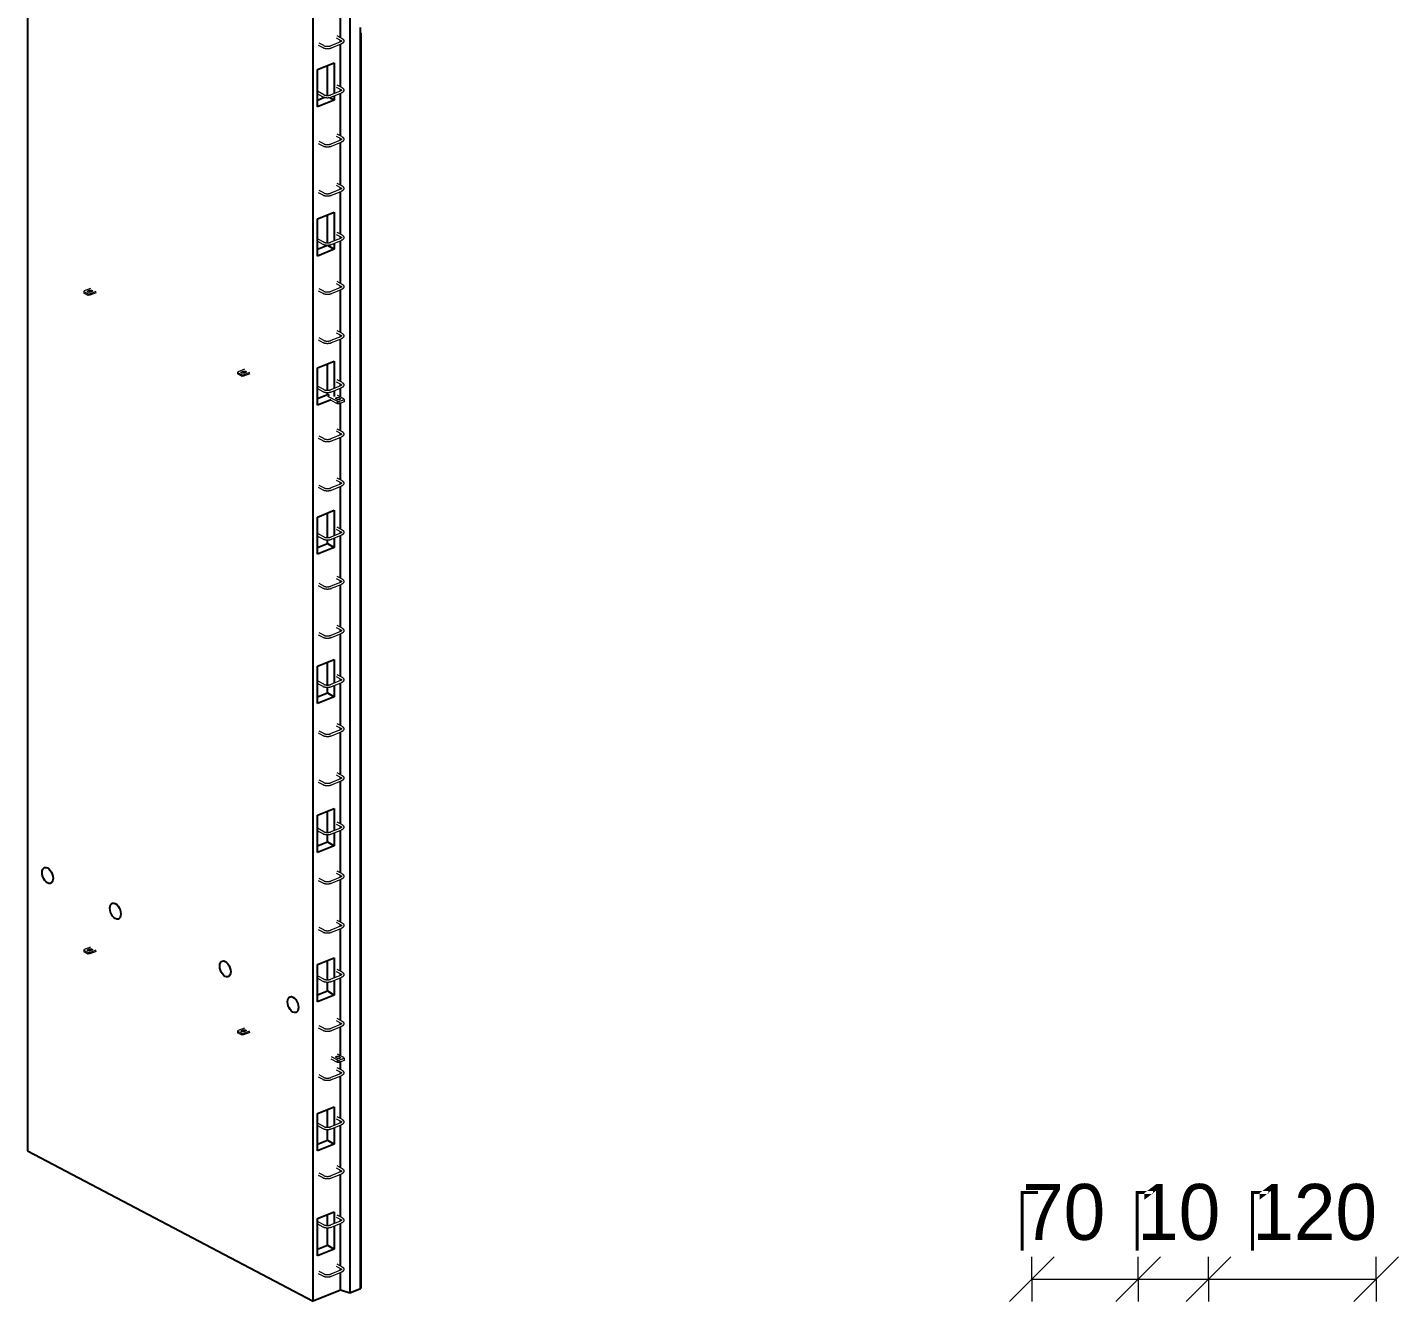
# Model space of a CAD drawing. Header units: millimetres. Extents: x -5626 to 7572, y 1067 to 18539.
# Drawn here: x 1886 to 6794, y 3812 to 8372 of the extents above; entities that cross this region are included whole.
import ezdxf

# ---------------------------------------------------------------- set-up
doc = ezdxf.new("R2010")
doc.units = ezdxf.units.MM
for name, color, linetype, lineweight in [('A-ANNO-DIMS', 211, 'Continuous', 9), ('A-ANNO-DIMS-80', 211, 'Continuous', 9), ('A-GENM', 13, 'Continuous', 18), ('A-WALL', 113, 'Continuous', 25), ('S-RBAR', 171, 'Continuous', 18)]:
    doc.layers.add(name, color=color, linetype=linetype, lineweight=lineweight)
doc.styles.add('Nirmala UI Semilight_3', font='NirmalaS.ttf', dxfattribs={"height": 200})
doc.dimstyles.new('Arrow_Filled_-_2_5_NI_UI_3', dxfattribs={"dimscale": 304.8, "dimtxt": 209.472789, "dimasz": 0.524934, "dimexe": 0.262467, "dimexo": 0.0625, "dimgap": 0.262467, "dimtad": 1, "dimdec": 4, "dimzin": 0, "dimdsep": 46, "dimtxsty": 'Nirmala UI Semilight_3', "dimblk1": 'OBLIQUE', "dimblk2": 'OBLIQUE', "dimsah": 1, "dimcen": 0.09, "dimazin": 0, "dimtfac": 1, "dimtdec": 4, "dimtix": 1, "dimtmove": 2, "dimatfit": 3, "dimfxl": 0.262467, "dimfxlon": 1, "dimtvp": 1, "dimtolj": 1, "dimtzin": 0, "dimarcsym": 2})
doc.dimstyles.new('Arrow_Filled_-_2_5_NI_UI_4', dxfattribs={"dimscale": 304.8, "dimtxt": 209.472789, "dimasz": 0.524934, "dimexe": 0.262467, "dimexo": 0.0625, "dimgap": 0.262467, "dimtad": 1, "dimdec": 4, "dimzin": 0, "dimdsep": 46, "dimtxsty": 'Nirmala UI Semilight_3', "dimblk1": 'OBLIQUE', "dimblk2": 'OBLIQUE', "dimsah": 1, "dimcen": 0.09, "dimazin": 0, "dimtfac": 1, "dimtdec": 4, "dimtix": 1, "dimtmove": 0, "dimatfit": 3, "dimfxl": 0.262467, "dimfxlon": 1, "dimtvp": 1, "dimtolj": 1, "dimtzin": 0, "dimarcsym": 2})

# ---------------------------------------------------------------- blocks, each defined once
blk = doc.blocks.new('Rebar Bar - Part 3166313199-431004-3D Ortho')
at = {"layer": 'S-RBAR'}
for p, q in [((7576.3, 11851.3), (7592.8, 11842.6)), ((7596.5, 11849.7), (7580.1, 11858.4))]:
    blk.add_line(p, q, dxfattribs=at)
blk = doc.blocks.new('Rebar Bar - Part 2227165887-431004-3D Ortho')
at = {"layer": 'S-RBAR'}
for points in [[(7592.8, 11842.6, 0), (7593.2, 11842.4, 0), (7593.6, 11842.2, 0), (7593.9, 11842, 0), (7594.2, 11841.8, 0), (7594.5, 11841.6, 0), (7594.7, 11841.4, 0), (7594.9, 11841.2, 0), (7595.1, 11841, 0), (7595.2, 11840.9, 0), (7595.3, 11840.7, 0), (7595.4, 11840.6, 0), (7595.5, 11840.5, 0), (7595.5, 11840.4, 0), (7595.5, 11840.3, 0), (7595.6, 11840.3, 0), (7595.6, 11840.2, 0), (7595.6, 11840.2, 0), (7595.6, 11840.2, 0), (7595.6, 11840.2, 0), (7595.6, 11840.2, 0), (7595.6, 11840.1, 0), (7595.5, 11840.1, 0), (7595.5, 11840, 0), (7595.5, 11839.9, 0), (7595.4, 11839.8, 0), (7595.3, 11839.7, 0), (7595.2, 11839.5, 0), (7595, 11839.3, 0), (7594.9, 11839.2, 0), (7594.6, 11839, 0), (7594.4, 11838.8, 0), (7594.1, 11838.6, 0), (7593.8, 11838.3, 0), (7593.5, 11838.1, 0), (7593.1, 11837.9, 0), (7592.7, 11837.7, 0), (7592.3, 11837.5, 0), (7591.8, 11837.3, 0), (7591.3, 11837.1, 0), (7591.2, 11837, 0)], [(7596.5, 11849.7, 0), (7597.2, 11849.4, 0), (7597.8, 11849, 0), (7598.4, 11848.6, 0), (7598.9, 11848.2, 0), (7599.5, 11847.8, 0), (7600, 11847.4, 0), (7600.5, 11846.9, 0), (7601, 11846.4, 0), (7601.4, 11845.9, 0), (7601.8, 11845.3, 0), (7602.2, 11844.8, 0), (7602.6, 11844.2, 0), (7602.9, 11843.6, 0), (7603.1, 11842.9, 0), (7603.3, 11842.2, 0), (7603.5, 11841.5, 0), (7603.5, 11840.8, 0), (7603.6, 11840.1, 0), (7603.5, 11839.4, 0), (7603.4, 11838.7, 0), (7603.3, 11838, 0), (7603.1, 11837.3, 0), (7602.8, 11836.7, 0), (7602.5, 11836.1, 0), (7602.1, 11835.5, 0), (7601.7, 11834.9, 0), (7601.3, 11834.4, 0), (7600.9, 11833.9, 0), (7600.4, 11833.4, 0), (7599.9, 11832.9, 0), (7599.4, 11832.5, 0), (7598.8, 11832.1, 0), (7598.2, 11831.7, 0), (7597.6, 11831.3, 0), (7597, 11830.9, 0), (7596.4, 11830.6, 0), (7595.7, 11830.3, 0), (7595, 11829.9, 0), (7594.3, 11829.7, 0), (7594.2, 11829.6, 0)]]:
    blk.add_polyline3d(points, dxfattribs=at)
blk = doc.blocks.new('Rebar Bar - Part 981547073-431004-3D Ortho')
at = {"layer": 'S-RBAR'}
for p, q in [((7591.2, 11837), (7556.5, 11823.2)), ((7559.4, 11815.8), (7594.2, 11829.6))]:
    blk.add_line(p, q, dxfattribs=at)
blk = doc.blocks.new('Rebar Bar - Part 2227165887-V1-3D Ortho')
at = {"layer": 'S-RBAR'}
for points in [[(7527.9, 11816.9, 0), (7528.5, 11816.6, 0), (7529.2, 11816.3, 0), (7529.9, 11816, 0), (7530.6, 11815.7, 0), (7531.3, 11815.4, 0), (7532, 11815.2, 0), (7532.8, 11814.9, 0), (7533.6, 11814.7, 0), (7534.4, 11814.5, 0), (7535.2, 11814.3, 0), (7536, 11814.1, 0), (7536.8, 11814, 0), (7537.6, 11813.9, 0), (7538.4, 11813.7, 0), (7539.3, 11813.6, 0), (7540.1, 11813.5, 0), (7541, 11813.4, 0), (7541.9, 11813.4, 0), (7542.7, 11813.3, 0), (7543.6, 11813.3, 0), (7544.5, 11813.3, 0), (7545.4, 11813.3, 0), (7546.2, 11813.3, 0), (7547.1, 11813.3, 0), (7548, 11813.4, 0), (7548.8, 11813.5, 0), (7549.7, 11813.5, 0), (7550.5, 11813.6, 0), (7551.4, 11813.8, 0), (7552.2, 11813.9, 0), (7553.1, 11814, 0), (7553.9, 11814.2, 0), (7554.7, 11814.4, 0), (7555.5, 11814.5, 0), (7556.2, 11814.8, 0), (7557, 11815, 0), (7557.8, 11815.2, 0), (7558.5, 11815.5, 0), (7559.2, 11815.7, 0), (7559.4, 11815.8, 0)], [(7531.6, 11824, 0), (7532, 11823.8, 0), (7532.5, 11823.6, 0), (7532.9, 11823.4, 0), (7533.4, 11823.2, 0), (7534, 11823, 0), (7534.5, 11822.8, 0), (7535.1, 11822.6, 0), (7535.7, 11822.4, 0), (7536.3, 11822.3, 0), (7536.9, 11822.1, 0), (7537.5, 11822, 0), (7538.2, 11821.9, 0), (7538.9, 11821.8, 0), (7539.6, 11821.6, 0), (7540.2, 11821.6, 0), (7540.9, 11821.5, 0), (7541.7, 11821.4, 0), (7542.4, 11821.4, 0), (7543.1, 11821.3, 0), (7543.8, 11821.3, 0), (7544.5, 11821.3, 0), (7545.3, 11821.3, 0), (7546, 11821.3, 0), (7546.7, 11821.3, 0), (7547.4, 11821.4, 0), (7548.2, 11821.4, 0), (7548.9, 11821.5, 0), (7549.6, 11821.6, 0), (7550.3, 11821.7, 0), (7550.9, 11821.8, 0), (7551.6, 11821.9, 0), (7552.3, 11822, 0), (7552.9, 11822.2, 0), (7553.5, 11822.3, 0), (7554.1, 11822.5, 0), (7554.7, 11822.6, 0), (7555.3, 11822.8, 0), (7555.8, 11823, 0), (7556.3, 11823.2, 0), (7556.5, 11823.2, 0)]]:
    blk.add_polyline3d(points, dxfattribs=at)
blk = doc.blocks.new('Rebar Bar - Part 3131074535-431004-3D Ortho')
at = {"layer": 'S-RBAR'}
for p, q in [((7531.6, 11824), (7515.1, 11832.6)), ((7511.4, 11825.6), (7527.9, 11816.9))]:
    blk.add_line(p, q, dxfattribs=at)
blk = doc.blocks.new('Rebar Bar - Part 3131074535-V3-3D Ortho')
at = {"layer": 'S-RBAR'}
for p, q in [((7531.6, 11296.4), (7508.7, 11308.5)), ((7508.7, 11299.5), (7527.9, 11289.4))]:
    blk.add_line(p, q, dxfattribs=at)
blk = doc.blocks.new('Rebar Bar - Part 2227165887-V5-3D Ortho')
at = {"layer": 'S-RBAR'}
for points in [[(7527.9, 5486.5, 0), (7528.5, 5486.1, 0), (7529.2, 5485.8, 0), (7529.9, 5485.5, 0), (7530.6, 5485.2, 0), (7531.3, 5485, 0), (7532, 5484.7, 0), (7532.8, 5484.5, 0), (7533.6, 5484.3, 0)], [(7531.6, 5493.5, 0), (7532, 5493.3, 0), (7532.5, 5493.1, 0), (7532.9, 5492.9, 0), (7533.4, 5492.7, 0), (7534, 5492.5, 0), (7534.5, 5492.3, 0), (7535.1, 5492.2, 0), (7535.7, 5492, 0), (7536.3, 5491.8, 0), (7536.9, 5491.7, 0), (7537.5, 5491.5, 0), (7538.2, 5491.4, 0), (7538.9, 5491.3, 0), (7539.6, 5491.2, 0), (7540.2, 5491.1, 0), (7540.9, 5491, 0), (7541.7, 5491, 0), (7542.4, 5490.9, 0), (7543.1, 5490.9, 0), (7543.8, 5490.9, 0), (7544.5, 5490.8, 0), (7545.3, 5490.8, 0), (7546, 5490.9, 0), (7546.7, 5490.9, 0), (7547.4, 5490.9, 0), (7548.2, 5491, 0), (7548.9, 5491.1, 0), (7549.6, 5491.1, 0), (7550.3, 5491.2, 0), (7550.9, 5491.3, 0), (7551.6, 5491.4, 0), (7552.3, 5491.6, 0), (7552.9, 5491.7, 0), (7553.5, 5491.9, 0), (7554.1, 5492, 0), (7554.7, 5492.2, 0), (7555.3, 5492.4, 0), (7555.8, 5492.6, 0), (7556.3, 5492.7, 0), (7556.5, 5492.8, 0)], [(7533.6, 5484.3, 0), (7534.4, 5484.1, 0), (7535.2, 5483.9, 0), (7536, 5483.7, 0), (7536.8, 5483.5, 0), (7537.6, 5483.4, 0), (7538.4, 5483.3, 0), (7539.3, 5483.2, 0), (7540.1, 5483.1, 0), (7541, 5483, 0), (7541.9, 5482.9, 0), (7542.7, 5482.9, 0), (7543.6, 5482.9, 0), (7544.5, 5482.8, 0), (7545.4, 5482.8, 0), (7546.2, 5482.9, 0), (7547.1, 5482.9, 0), (7548, 5482.9, 0), (7548.8, 5483, 0), (7549.7, 5483.1, 0), (7550.5, 5483.2, 0), (7551.4, 5483.3, 0), (7552.2, 5483.4, 0), (7553.1, 5483.6, 0), (7553.9, 5483.7, 0), (7554.7, 5483.9, 0), (7555.5, 5484.1, 0), (7556.2, 5484.3, 0), (7557, 5484.5, 0), (7557.8, 5484.8, 0), (7558.5, 5485, 0), (7559.2, 5485.3, 0), (7559.4, 5485.4, 0)]]:
    blk.add_polyline3d(points, dxfattribs=at)
blk = doc.blocks.new('Rebar Bar - Part 3166313199-V6-3D Ortho')
at = {"layer": 'S-RBAR'}
for p, q in [((7576.2, 4641.7), (7592.8, 4633)), ((7596.5, 4640.1), (7580.1, 4648.7))]:
    blk.add_line(p, q, dxfattribs=at)
blk = doc.blocks.new('RR spread anchor face based - RR-SA-1_4-160-1726851-3D Ortho')
at = {"layer": 'A-GENM'}
for p, q in [((6674.4, 11472.3), (6672.3, 11470)), ((6672.3, 11470), (6688.6, 11461.4)), ((6672.3, 11470), (6672.3, 11464.6)), ((6688.6, 11456), (6672.3, 11464.6)), ((6697.1, 11481.3), (6674.4, 11472.3)), ((6687.6, 11472.7), (6692.1, 11474.5)), ((6692.1, 11469.2), (6688.2, 11467.6)), ((6688.6, 11461.4), (6694.1, 11462)), ((6688.6, 11461.4), (6688.6, 11456)), ((6694.1, 11456.7), (6688.6, 11456)), ((6694.1, 11462), (6716.8, 11471)), ((6716.8, 11465.7), (6694.1, 11456.7)), ((6694.1, 11462), (6694.1, 11456.7)), ((6701.3, 11469.7), (6696.7, 11467.9))]:
    blk.add_line(p, q, dxfattribs=at)
for points in [[(6696.7, 11467.9, 0), (6695.2, 11467.4, 0), (6693.5, 11467.2, 0), (6691.7, 11467.1, 0), (6689.9, 11467.3, 0), (6688.2, 11467.7, 0), (6686.9, 11468.2, 0), (6685.9, 11468.9, 0), (6685.3, 11469.7, 0), (6685.2, 11470.5, 0), (6685.5, 11471.4, 0), (6686.4, 11472.1, 0), (6687.6, 11472.7, 0)], [(6692.1, 11474.5, 0), (6693.6, 11475, 0), (6695.4, 11475.2, 0), (6697.2, 11475.3, 0), (6699, 11475.1, 0), (6700.6, 11474.8, 0), (6702, 11474.2, 0), (6703, 11473.5, 0), (6703.6, 11472.7, 0), (6703.7, 11471.9, 0), (6703.3, 11471.1, 0), (6702.5, 11470.3, 0), (6701.3, 11469.7, 0)], [(6700.6, 11469.4, 0), (6699, 11469.8, 0), (6697.2, 11470, 0), (6695.4, 11469.9, 0), (6693.6, 11469.6, 0), (6692.1, 11469.2, 0)]]:
    blk.add_polyline3d(points, dxfattribs=at)
blk = doc.blocks.new('RR spread anchor face based - RR-SA-2_5-200-V9-3D Ortho')
at = {"layer": 'A-GENM'}
for p, q in [((7545.5, 7052.7), (7580.7, 7034.2)), ((7580.7, 7025.3), (7557.8, 7037.3)), ((7579.9, 7040.2), (7575.9, 7042.3)), ((7603.4, 7043.2), (7580.4, 7055.2)), ((7580.7, 7034.2), (7585.9, 7033.2)), ((7580.7, 7025.3), (7580.7, 7034.2)), ((7585.9, 7024.3), (7580.7, 7025.3)), ((7585.9, 7033.2), (7604.7, 7040.7)), ((7585.9, 7033.2), (7585.9, 7024.3)), ((7604.7, 7031.8), (7585.9, 7024.3)), ((7586.5, 7046.4), (7590.4, 7044.4)), ((7604.7, 7040.7), (7603.4, 7043.2)), ((7604.7, 7040.7), (7604.7, 7031.8))]:
    blk.add_line(p, q, dxfattribs=at)
for points in [[(7575.9, 7042.3, 0), (7574.9, 7043, 0), (7574.3, 7043.7, 0), (7574.2, 7044.6, 0), (7574.6, 7045.4, 0), (7575.4, 7046.1, 0), (7576.6, 7046.8, 0), (7578.1, 7047.2, 0), (7579.9, 7047.5, 0), (7581.7, 7047.5, 0), (7583.5, 7047.4, 0), (7585.1, 7047, 0), (7586.5, 7046.4, 0)], [(7592.1, 7042.1, 0), (7591.8, 7041.2, 0), (7590.9, 7040.5, 0), (7589.7, 7039.9, 0), (7588.2, 7039.4, 0), (7586.5, 7039.1, 0), (7584.6, 7039.1, 0), (7582.9, 7039.3, 0), (7581.2, 7039.6, 0), (7579.9, 7040.2, 0)], [(7590.4, 7044.4, 0), (7591.4, 7043.7, 0), (7592, 7042.9, 0), (7592.1, 7042.3, 0)]]:
    blk.add_polyline3d(points, dxfattribs=at)
blk = doc.blocks.new('RR spread anchor face based - RR-SA-2_5-200-1726821-3D Ortho')
at = {"layer": 'A-GENM'}
for p, q in [((7603.4, 11086.4), (7580.4, 11098.5)), ((7557.8, 11089.5), (7580.7, 11077.4)), ((7580.7, 11068.5), (7557.8, 11080.6)), ((7579.9, 11083.5), (7575.9, 11085.5)), ((7580.7, 11077.4), (7585.9, 11076.5)), ((7580.7, 11068.5), (7580.7, 11077.4)), ((7585.9, 11067.6), (7580.7, 11068.5)), ((7585.9, 11076.5), (7604.7, 11083.9)), ((7585.9, 11076.5), (7585.9, 11067.6)), ((7604.7, 11075), (7585.9, 11067.6)), ((7586.5, 11089.7), (7590.4, 11087.6)), ((7604.7, 11083.9), (7603.4, 11086.4)), ((7604.7, 11083.9), (7604.7, 11075))]:
    blk.add_line(p, q, dxfattribs=at)
for points in [[(7575.9, 11085.5, 0), (7574.9, 11086.2, 0), (7574.3, 11087, 0), (7574.2, 11087.8, 0), (7574.6, 11088.7, 0), (7575.4, 11089.4, 0), (7576.6, 11090, 0), (7578.1, 11090.5, 0), (7579.9, 11090.8, 0), (7581.7, 11090.8, 0), (7583.5, 11090.6, 0), (7585.1, 11090.3, 0), (7586.5, 11089.7, 0)], [(7592.1, 11085.3, 0), (7591.8, 11084.5, 0), (7590.9, 11083.8, 0), (7589.7, 11083.1, 0), (7588.2, 11082.7, 0), (7586.5, 11082.4, 0), (7584.6, 11082.4, 0), (7582.9, 11082.5, 0), (7581.2, 11082.9, 0), (7579.9, 11083.5, 0)], [(7590.4, 11087.6, 0), (7591.4, 11086.9, 0), (7592, 11086.2, 0), (7592.1, 11085.5, 0)]]:
    blk.add_polyline3d(points, dxfattribs=at)
blk = doc.blocks.new('DIMBLOCK35-TOP NOTCH DETAIL')
at = {"layer": 'A-ANNO-DIMS-80'}
for p, q in [((5481.8, 3891.8), (5561.8, 3971.8)), ((5481.8, 3891.8), (5481.8, 3971.8)), ((5861.8, 3891.8), (5941.8, 3971.8)), ((5861.8, 3891.8), (5861.8, 3971.8)), ((5481.8, 3891.8), (5401.8, 3811.8)), ((5481.8, 3891.8), (5861.8, 3891.8)), ((5481.8, 3891.8), (5481.8, 3811.8)), ((5861.8, 3891.8), (5781.8, 3811.8)), ((5861.8, 3891.8), (5861.8, 3811.8))]:
    blk.add_line(p, q, dxfattribs=at)
at = {"layer": 'A-ANNO-DIMS-80', "color": 0, "insert": (5446.7, 4232.7), "char_height": 200, "width": 356.485, "attachment_point": 1, "line_spacing_factor": 1.142579, "style": 'Nirmala UI Semilight_3'}
blk.add_mtext('\u202a70', dxfattribs=at)
blk = doc.blocks.new('_Oblique')
at = {"color": 0, "linetype": 'ByBlock', "lineweight": -2}
blk.add_line((-0.5, -0.5), (0.5, 0.5), dxfattribs=at)
blk = doc.blocks.new('DIMBLOCK36-TOP NOTCH DETAIL')
at = {"layer": 'A-ANNO-DIMS-80'}
for p, q in [((5861.8, 3891.8), (5941.8, 3971.8)), ((5861.8, 3891.8), (5861.8, 3971.8)), ((6114.2, 3891.8), (6194.2, 3971.8)), ((6114.2, 3891.8), (6114.2, 3971.8)), ((5861.8, 3891.8), (5781.8, 3811.8)), ((5861.8, 3891.8), (6114.2, 3891.8)), ((5861.8, 3891.8), (5861.8, 3811.8)), ((6114.2, 3891.8), (6034.2, 3811.8)), ((6114.2, 3891.8), (6114.2, 3811.8))]:
    blk.add_line(p, q, dxfattribs=at)
at = {"layer": 'A-ANNO-DIMS-80', "color": 0, "insert": (5858.5, 4232.7), "char_height": 200, "width": 310.781, "attachment_point": 1, "line_spacing_factor": 1.142579, "style": 'Nirmala UI Semilight_3'}
blk.add_mtext('\u202a10', dxfattribs=at)
blk = doc.blocks.new('DIMBLOCK37-TOP NOTCH DETAIL')
at = {"layer": 'A-ANNO-DIMS-80'}
for p, q in [((6114.2, 3891.8), (6194.2, 3971.8)), ((6114.2, 3891.8), (6114.2, 3971.8)), ((6714.2, 3891.8), (6794.2, 3971.8)), ((6714.2, 3891.8), (6714.2, 3971.8)), ((6114.2, 3891.8), (6034.2, 3811.8)), ((6114.2, 3891.8), (6714.2, 3891.8)), ((6114.2, 3891.8), (6114.2, 3811.8)), ((6714.2, 3891.8), (6634.2, 3811.8)), ((6714.2, 3891.8), (6714.2, 3811.8))]:
    blk.add_line(p, q, dxfattribs=at)
at = {"layer": 'A-ANNO-DIMS-80', "color": 0, "insert": (6270.8, 4232.7), "char_height": 200, "width": 493.594, "attachment_point": 1, "line_spacing_factor": 1.142579, "style": 'Nirmala UI Semilight_3'}
blk.add_mtext('\u202a120', dxfattribs=at)

msp = doc.modelspace()

# ---------------------------------------------------------------- linework, layer by layer
at = {"layer": 'A-WALL'}
for p, q in [((3040.85371, 11897.2722), (3040.85371, 3841.87696)), ((1886.27716, 11734.05221), (1886.27716, 4351.80758)), ((2908.9091, 3813.75725), (2908.9091, 11311.12951)), ((3007.08072, 8335.29113), (3007.08072, 8487.65802)), ((3078.56726, 8354.09178), (3078.56726, 8371.98479)), ((3078.61008, 3856.84614), (3078.61008, 8354.10875)), ((3079.60666, 8351.65507), (3078.61697, 8354.09178)), ((3079.60666, 8351.65507), (3079.60666, 3863.29084)), ((3007.08072, 8320.3943), (3007.08072, 8326.33003)), ((3007.08072, 8159.4454), (3007.08072, 8311.81228)), ((2924.01243, 8221.07797), (2984.42573, 8245.0299)), ((2924.01243, 8087.63686), (2924.01243, 8221.07797)), ((2960.48573, 8128.47931), (2960.48573, 8235.53846)), ((2984.42573, 8245.0299), (2984.42573, 8135.47396)), ((3007.08072, 8144.54856), (3007.08072, 8150.4843)), ((2924.01243, 8111.65298), (2949.65503, 8121.81944)), ((2984.42573, 8111.58878), (2924.01243, 8087.63686)), ((2968.34852, 8121.34302), (2984.42573, 8111.58878)), ((2984.42573, 8126.95583), (2984.42573, 8111.58878)), ((3007.08072, 7983.59966), (3007.08072, 8135.96655)), ((3007.08072, 7968.70283), (3007.08072, 7974.63856)), ((3007.08072, 7807.75393), (3007.08072, 7960.12081)), ((3007.08072, 7792.85709), (3007.08072, 7798.79283)), ((3007.08072, 7631.90819), (3007.08072, 7784.27508)), ((2924.01243, 7687.31352), (2984.42573, 7711.26544)), ((2984.42573, 7711.26544), (2984.42573, 7608.0265)), ((2924.01243, 7553.8724), (2924.01243, 7687.31352)), ((2960.48573, 7600.94211), (2960.48573, 7701.77401)), ((3007.08072, 7617.01136), (3007.08072, 7622.94709)), ((3007.08072, 7456.06246), (3007.08072, 7608.42935)), ((2984.42573, 7577.82433), (2924.01243, 7553.8724)), ((2924.07392, 7577.9129), (2960.48573, 7592.34901)), ((2960.48573, 7592.34901), (2960.48573, 7593.1175)), ((2960.48573, 7592.34901), (2984.42573, 7577.82433)), ((2984.42573, 7599.41863), (2984.42573, 7577.82433)), ((3007.08072, 7441.16562), (3007.08072, 7447.10136)), ((3007.08072, 7280.21673), (3007.08072, 7432.58361)), ((3007.08072, 7265.31989), (3007.08072, 7271.25563)), ((3007.08072, 7104.37099), (3007.08072, 7256.73788)), ((2924.01243, 7153.54906), (2984.42573, 7177.50099)), ((2960.48573, 7073.40491), (2960.48573, 7168.00955)), ((2984.42573, 7177.50099), (2984.42573, 7080.39955)), ((2924.01243, 7020.10795), (2924.01243, 7153.54906)), ((2984.42573, 7071.88143), (2984.42573, 7050.73193)), ((3007.08072, 7089.24927), (3007.08072, 7095.40989)), ((3007.08072, 7049.26304), (3007.08072, 7080.89214)), ((2924.01243, 7044.12407), (2960.48573, 7058.58456)), ((2973.09824, 7039.56889), (2924.01243, 7020.10795)), ((2960.48573, 7058.58456), (2960.48573, 7065.5803)), ((2960.48573, 7058.58456), (2966.47073, 7054.95339)), ((3007.08072, 6928.52526), (3007.08072, 7026.62575)), ((3007.08072, 6913.40354), (3007.08072, 6919.56416)), ((3007.08072, 6752.67952), (3007.08072, 6905.04641)), ((3007.08072, 6737.78268), (3007.08072, 6743.71842)), ((3007.08072, 6576.83379), (3007.08072, 6729.20067)), ((2924.01243, 6619.7846), (2984.42573, 6643.73653)), ((2960.48573, 6545.8677), (2960.48573, 6634.24509)), ((2984.42573, 6643.73653), (2984.42573, 6552.86234)), ((2924.01243, 6486.34349), (2924.01243, 6619.7846)), ((2960.48573, 6524.8201), (2960.48573, 6538.04309)), ((2984.42573, 6544.34422), (2984.42573, 6510.29542)), ((3007.08072, 6561.93695), (3007.08072, 6567.87269)), ((3007.08072, 6400.98805), (3007.08072, 6553.35494)), ((2924.01243, 6510.35961), (2960.48573, 6524.8201)), ((2984.42573, 6510.29542), (2924.01243, 6486.34349)), ((2960.48573, 6524.8201), (2984.42573, 6510.29542)), ((3007.08072, 6386.09122), (3007.08072, 6392.02695)), ((3007.08072, 6225.14232), (3007.08072, 6377.5092)), ((3007.08072, 6210.24548), (3007.08072, 6216.18122)), ((3007.08072, 6049.29658), (3007.08072, 6201.66347)), ((2924.01243, 6086.02015), (2984.42573, 6109.97208)), ((2924.01243, 5952.57903), (2924.01243, 6086.02015)), ((2960.48573, 6018.3305), (2960.48573, 6100.48064)), ((2984.42573, 6109.97208), (2984.42573, 6025.41489)), ((3007.08072, 6034.39975), (3007.08072, 6040.33548)), ((2924.01243, 5976.59516), (2960.48573, 5991.05565)), ((2960.48573, 5991.05565), (2960.48573, 6010.50589)), ((2960.48573, 5991.05565), (2984.42573, 5976.53096)), ((2984.42573, 6016.80702), (2984.42573, 5976.53096)), ((3007.08072, 5873.45085), (3007.08072, 6025.81773)), ((2984.42573, 5976.53096), (2924.01243, 5952.57903)), ((3007.08072, 5858.55401), (3007.08072, 5864.48975)), ((3007.08072, 5697.60511), (3007.08072, 5849.972)), ((3007.08072, 5682.70828), (3007.08072, 5688.52278)), ((3007.08072, 5521.75938), (3007.08072, 5674.12627)), ((2924.01243, 5552.25569), (2984.42573, 5576.20762)), ((2924.01243, 5418.81458), (2924.01243, 5552.25569)), ((2960.48573, 5490.79329), (2960.48573, 5566.71618)), ((2984.42573, 5576.20762), (2984.42573, 5497.78794)), ((3007.08072, 5506.63766), (3007.08072, 5512.79828)), ((3007.08072, 5345.91365), (3007.08072, 5498.28053)), ((2924.01243, 5442.8307), (2960.48573, 5457.29119)), ((2960.48573, 5457.29119), (2960.48573, 5482.96869)), ((2960.48573, 5457.29119), (2984.42573, 5442.76651)), ((2984.42573, 5489.26982), (2984.42573, 5442.76651)), ((2984.42573, 5442.76651), (2924.01243, 5418.81458)), ((3007.08072, 5331.0706), (3007.08072, 5336.95254)), ((3007.08072, 5170.06791), (3007.08072, 5322.4348)), ((3007.08072, 5155.17107), (3007.08072, 5161.10681)), ((3007.08072, 4994.22218), (3007.08072, 5146.58906)), ((2924.01243, 5018.49124), (2984.42573, 5042.44316)), ((2924.01243, 4885.05012), (2924.01243, 5018.49124)), ((2960.48573, 4963.25609), (2960.48573, 5032.95173)), ((2984.42573, 5042.44316), (2984.42573, 4970.25073)), ((2984.42573, 4961.73261), (2984.42573, 4909.00205)), ((3007.08072, 4979.32534), (3007.08072, 4985.26108)), ((3007.08072, 4818.37644), (3007.08072, 4970.74333)), ((2924.01243, 4909.06624), (2960.48573, 4923.52674)), ((2984.42573, 4909.00205), (2924.01243, 4885.05012)), ((2960.48573, 4923.52674), (2960.48573, 4955.43148)), ((2960.48573, 4923.52674), (2984.42573, 4909.00205)), ((3007.08072, 4803.4796), (3007.08072, 4809.41534)), ((3007.08072, 4691.80336), (3007.08072, 4794.89232)), ((3007.08072, 4642.53071), (3007.08072, 4669.16607)), ((3007.08072, 4627.63387), (3007.08072, 4633.56961)), ((3007.08072, 4466.68497), (3007.08072, 4619.05186)), ((2924.01243, 4484.72678), (2984.42573, 4508.67871)), ((2924.01243, 4351.28567), (2924.01243, 4484.72678)), ((2960.48573, 4435.71889), (2960.48573, 4499.18727)), ((2984.42573, 4508.67871), (2984.42573, 4442.80328)), ((2960.48573, 4389.76228), (2960.48573, 4427.89428)), ((2984.42573, 4434.19541), (2984.42573, 4375.23759)), ((3007.08072, 4451.78813), (3007.08072, 4457.72387)), ((3007.08072, 4290.83924), (3007.08072, 4443.20612)), ((2924.01243, 4375.30179), (2960.48573, 4389.76228)), ((2984.42573, 4375.23759), (2924.01243, 4351.28567)), ((2960.48573, 4389.76228), (2984.42573, 4375.23759)), ((1886.27716, 4351.80758), (2908.9091, 3813.75725)), ((3007.08072, 4275.9424), (3007.08072, 4281.87814)), ((3007.08072, 4114.9935), (3007.08072, 4267.36039)), ((2924.01243, 4108.86764), (2984.42573, 4132.81957)), ((2960.48573, 4084.02742), (2960.48573, 4123.32813)), ((2984.42573, 4132.81957), (2984.42573, 4091.02206)), ((2924.01243, 3975.42653), (2924.01243, 4108.86764)), ((2960.48573, 4013.90314), (2960.48573, 4076.20281)), ((2984.42573, 4082.50394), (2984.42573, 3999.37846)), ((3007.08072, 4099.87179), (3007.08072, 4106.0324)), ((3007.08072, 3939.14777), (3007.08072, 4091.51465)), ((2924.01243, 3999.44265), (2960.48573, 4013.90314)), ((2984.42573, 3999.37846), (2924.01243, 3975.42653)), ((2960.48573, 4013.90314), (2984.42573, 3999.37846)), ((3007.08072, 3924.02605), (3007.08072, 3930.18667)), ((3007.08072, 3852.67913), (3007.08072, 3915.66892)), ((3007.08072, 3852.67913), (2908.9091, 3813.75725)), ((3040.85371, 3841.87696), (3007.08072, 3852.67913)), ((3078.61008, 3856.84614), (3040.85371, 3841.87696)), ((3079.60666, 3863.29084), (3078.61008, 3856.84614))]:
    msp.add_line(p, q, dxfattribs=at)
for points in [[(1958.38582, 5310.22845, 0), (1953.29589, 5313.81586, 0), (1948.55282, 5318.97756, 0), (1944.47986, 5325.36177, 0), (1941.35457, 5332.53344, 0), (1939.38993, 5340.00381, 0), (1938.71982, 5347.2638, 0), (1939.38993, 5353.81865, 0), (1941.35457, 5359.22166, 0), (1944.47986, 5363.10462, 0), (1948.55282, 5365.20292, 0), (1953.29589, 5365.37355, 0), (1958.38582, 5363.6049, 0)], [(1958.38582, 5363.6049, 0), (1963.47576, 5360.01749, 0), (1968.21882, 5354.85579, 0), (1972.29178, 5348.47158, 0), (1975.41708, 5341.29992, 0), (1977.38172, 5333.82954, 0), (1978.05182, 5326.56955, 0), (1977.38172, 5320.0147, 0), (1975.41708, 5314.61169, 0), (1972.29178, 5310.72873, 0), (1968.21882, 5308.63044, 0), (1963.47576, 5308.4598, 0), (1958.38582, 5310.22845, 0)], [(2200.93314, 5182.61395, 0), (2195.84321, 5186.20136, 0), (2191.10014, 5191.36306, 0), (2187.02718, 5197.74727, 0), (2183.90189, 5204.91893, 0), (2181.93725, 5212.38931, 0), (2181.26714, 5219.6493, 0), (2181.93725, 5226.20415, 0), (2183.90189, 5231.60716, 0), (2187.02718, 5235.49012, 0), (2191.10014, 5237.58841, 0), (2195.84321, 5237.75905, 0), (2200.93314, 5235.9904, 0)], [(2200.93314, 5235.9904, 0), (2206.02308, 5232.40299, 0), (2210.76614, 5227.24129, 0), (2214.8391, 5220.85708, 0), (2217.9644, 5213.68541, 0), (2219.92904, 5206.21504, 0), (2220.59914, 5198.95505, 0), (2219.92904, 5192.4002, 0), (2217.9644, 5186.99719, 0), (2214.8391, 5183.11423, 0), (2210.76614, 5181.01593, 0), (2206.02308, 5180.8453, 0), (2200.93314, 5182.61395, 0)], [(2594.25312, 4975.67151, 0), (2589.16318, 4979.25893, 0), (2584.42012, 4984.42062, 0), (2580.34716, 4990.80483, 0), (2577.22186, 4997.9765, 0), (2575.25722, 5005.44687, 0), (2574.58712, 5012.70686, 0), (2575.25722, 5019.26171, 0), (2577.22186, 5024.66472, 0), (2580.34716, 5028.54768, 0), (2584.42012, 5030.64598, 0), (2589.16318, 5030.81661, 0), (2594.25312, 5029.04796, 0)], [(2594.25312, 5029.04796, 0), (2599.34305, 5025.46055, 0), (2604.08612, 5020.29886, 0), (2608.15908, 5013.91464, 0), (2611.28437, 5006.74298, 0), (2613.24902, 4999.27261, 0), (2613.91912, 4992.01262, 0), (2613.24902, 4985.45776, 0), (2611.28437, 4980.05476, 0), (2608.15908, 4976.17179, 0), (2604.08612, 4974.0735, 0), (2599.34305, 4973.90286, 0), (2594.25312, 4975.67151, 0)], [(2836.80044, 4848.05701, 0), (2831.7105, 4851.64442, 0), (2826.96744, 4856.80612, 0), (2822.89448, 4863.19033, 0), (2819.76918, 4870.36199, 0), (2817.80454, 4877.83237, 0), (2817.13444, 4885.09236, 0), (2817.80454, 4891.64721, 0), (2819.76918, 4897.05022, 0), (2822.89448, 4900.93318, 0), (2826.96744, 4903.03147, 0), (2831.7105, 4903.20211, 0), (2836.80044, 4901.43346, 0)], [(2836.80044, 4901.43346, 0), (2841.89037, 4897.84605, 0), (2846.63344, 4892.68435, 0), (2850.7064, 4886.30014, 0), (2853.83169, 4879.12848, 0), (2855.79634, 4871.6581, 0), (2856.46644, 4864.39811, 0), (2855.79634, 4857.84326, 0), (2853.83169, 4852.44025, 0), (2850.7064, 4848.55729, 0), (2846.63344, 4846.459, 0), (2841.89037, 4846.28836, 0), (2836.80044, 4848.05701, 0)]]:
    msp.add_polyline3d(points, dxfattribs=at)

# ---------------------------------------------------------------- block references
at = {"layer": 'A-GENM'}
for name, p in [('RR spread anchor face based - RR-SA-1_4-160-1726851-3D Ortho', (-4584.65508, -4043.26575)), ('RR spread anchor face based - RR-SA-1_4-160-1726851-3D Ortho', (-4034.00711, -4332.98516)), ('RR spread anchor face based - RR-SA-2_5-200-V9-3D Ortho', (-4584.65508, 0)), ('RR spread anchor face based - RR-SA-1_4-160-1726851-3D Ortho', (-4584.65508, -6400.72543)), ('RR spread anchor face based - RR-SA-1_4-160-1726851-3D Ortho', (-4034.00711, -6690.44484)), ('RR spread anchor face based - RR-SA-2_5-200-1726821-3D Ortho', (-4584.65508, -6400.72543))]:
    msp.add_blockref(name, p, dxfattribs=at)
at = {"layer": 'S-RBAR'}
for name, p in [('Rebar Bar - Part 3131074535-431004-3D Ortho', (-4584.65508, -3516.91469)), ('Rebar Bar - Part 2227165887-V1-3D Ortho', (-4584.65508, -3516.91469)), ('Rebar Bar - Part 981547073-431004-3D Ortho', (-4584.65508, -3516.91469)), ('Rebar Bar - Part 3166313199-431004-3D Ortho', (-4584.65508, -3516.91469)), ('Rebar Bar - Part 2227165887-431004-3D Ortho', (-4584.65508, -3516.91469)), ('Rebar Bar - Part 3166313199-431004-3D Ortho', (-4584.65508, -3692.76043)), ('Rebar Bar - Part 2227165887-431004-3D Ortho', (-4584.65508, -3692.76043)), ('Rebar Bar - Part 3131074535-V3-3D Ortho', (-4584.65508, -3165.22322)), ('Rebar Bar - Part 2227165887-V1-3D Ortho', (-4584.65508, -3692.76043)), ('Rebar Bar - Part 981547073-431004-3D Ortho', (-4584.65508, -3692.76043)), ('Rebar Bar - Part 3131074535-431004-3D Ortho', (-4584.65508, -3868.60616)), ('Rebar Bar - Part 2227165887-V1-3D Ortho', (-4584.65508, -3868.60616)), ('Rebar Bar - Part 981547073-431004-3D Ortho', (-4584.65508, -3868.60616)), ('Rebar Bar - Part 3166313199-431004-3D Ortho', (-4584.65508, -3868.60616)), ('Rebar Bar - Part 2227165887-431004-3D Ortho', (-4584.65508, -3868.60616)), ('Rebar Bar - Part 3166313199-431004-3D Ortho', (-4584.65508, -4044.45189)), ('Rebar Bar - Part 2227165887-431004-3D Ortho', (-4584.65508, -4044.45189)), ('Rebar Bar - Part 3131074535-431004-3D Ortho', (-4584.65508, -4044.45189)), ('Rebar Bar - Part 2227165887-V1-3D Ortho', (-4584.65508, -4044.45189)), ('Rebar Bar - Part 981547073-431004-3D Ortho', (-4584.65508, -4044.45189)), ('Rebar Bar - Part 3131074535-V3-3D Ortho', (-4584.65508, -3692.76043)), ('Rebar Bar - Part 981547073-431004-3D Ortho', (-4584.65508, -4220.29763)), ('Rebar Bar - Part 3166313199-431004-3D Ortho', (-4584.65508, -4220.29763)), ('Rebar Bar - Part 2227165887-431004-3D Ortho', (-4584.65508, -4220.29763)), ('Rebar Bar - Part 2227165887-V1-3D Ortho', (-4584.65508, -4220.29763)), ('Rebar Bar - Part 3166313199-431004-3D Ortho', (-4584.65508, -4396.14336)), ('Rebar Bar - Part 3131074535-431004-3D Ortho', (-4584.65508, -4396.14336)), ('Rebar Bar - Part 2227165887-V1-3D Ortho', (-4584.65508, -4396.14336)), ('Rebar Bar - Part 981547073-431004-3D Ortho', (-4584.65508, -4396.14336)), ('Rebar Bar - Part 2227165887-431004-3D Ortho', (-4584.65508, -4396.14336)), ('Rebar Bar - Part 981547073-431004-3D Ortho', (-4584.65508, -4571.9891)), ('Rebar Bar - Part 3166313199-431004-3D Ortho', (-4584.65508, -4571.9891)), ('Rebar Bar - Part 2227165887-431004-3D Ortho', (-4584.65508, -4571.9891)), ('Rebar Bar - Part 3131074535-431004-3D Ortho', (-4584.65508, -4571.9891)), ('Rebar Bar - Part 2227165887-V1-3D Ortho', (-4584.65508, -4571.9891)), ('Rebar Bar - Part 3131074535-V3-3D Ortho', (-4584.65508, -4220.29763)), ('Rebar Bar - Part 2227165887-V1-3D Ortho', (-4584.65508, -4747.83483)), ('Rebar Bar - Part 981547073-431004-3D Ortho', (-4584.65508, -4747.83483)), ('Rebar Bar - Part 3166313199-431004-3D Ortho', (-4584.65508, -4747.83483)), ('Rebar Bar - Part 2227165887-431004-3D Ortho', (-4584.65508, -4747.83483)), ('Rebar Bar - Part 3166313199-431004-3D Ortho', (-4584.65508, -4923.68057)), ('Rebar Bar - Part 2227165887-431004-3D Ortho', (-4584.65508, -4923.68057)), ('Rebar Bar - Part 3131074535-431004-3D Ortho', (-4584.65508, -4923.68057)), ('Rebar Bar - Part 2227165887-V1-3D Ortho', (-4584.65508, -4923.68057)), ('Rebar Bar - Part 981547073-431004-3D Ortho', (-4584.65508, -4923.68057)), ('Rebar Bar - Part 3131074535-431004-3D Ortho', (-4584.65508, -5099.5263)), ('Rebar Bar - Part 2227165887-V1-3D Ortho', (-4584.65508, -5099.5263)), ('Rebar Bar - Part 981547073-431004-3D Ortho', (-4584.65508, -5099.5263)), ('Rebar Bar - Part 3166313199-431004-3D Ortho', (-4584.65508, -5099.5263)), ('Rebar Bar - Part 2227165887-431004-3D Ortho', (-4584.65508, -5099.5263)), ('Rebar Bar - Part 3166313199-431004-3D Ortho', (-4584.65508, -5275.37204)), ('Rebar Bar - Part 3131074535-V3-3D Ortho', (-4584.65508, -4747.83483)), ('Rebar Bar - Part 2227165887-V1-3D Ortho', (-4584.65508, -5275.37204)), ('Rebar Bar - Part 981547073-431004-3D Ortho', (-4584.65508, -5275.37204)), ('Rebar Bar - Part 2227165887-431004-3D Ortho', (-4584.65508, -5275.37204)), ('Rebar Bar - Part 3131074535-431004-3D Ortho', (-4584.65508, -5451.21777)), ('Rebar Bar - Part 981547073-431004-3D Ortho', (-4584.65508, -5451.21777)), ('Rebar Bar - Part 3166313199-431004-3D Ortho', (-4584.65508, -5451.21777)), ('Rebar Bar - Part 2227165887-431004-3D Ortho', (-4584.65508, -5451.21777)), ('Rebar Bar - Part 2227165887-V1-3D Ortho', (-4584.65508, -5451.21777)), ('Rebar Bar - Part 3131074535-431004-3D Ortho', (-4584.65508, -5627.06351)), ('Rebar Bar - Part 2227165887-V1-3D Ortho', (-4584.65508, -5627.06351)), ('Rebar Bar - Part 981547073-431004-3D Ortho', (-4584.65508, -5627.06351)), ('Rebar Bar - Part 3166313199-431004-3D Ortho', (-4584.65508, -5627.06351)), ('Rebar Bar - Part 2227165887-431004-3D Ortho', (-4584.65508, -5627.06351)), ('Rebar Bar - Part 3166313199-431004-3D Ortho', (-4584.65508, -5802.90924)), ('Rebar Bar - Part 2227165887-431004-3D Ortho', (-4584.65508, -5802.90924)), ('Rebar Bar - Part 3131074535-V3-3D Ortho', (-4584.65508, -5275.37204)), ('Rebar Bar - Part 2227165887-V1-3D Ortho', (-4584.65508, -5802.90924)), ('Rebar Bar - Part 981547073-431004-3D Ortho', (-4584.65508, -5802.90924)), ('Rebar Bar - Part 3131074535-431004-3D Ortho', (-4584.65508, -5978.75498)), ('Rebar Bar - Part 2227165887-V1-3D Ortho', (-4584.65508, -5978.75498)), ('Rebar Bar - Part 981547073-431004-3D Ortho', (-4584.65508, -5978.75498)), ('Rebar Bar - Part 3166313199-431004-3D Ortho', (-4584.65508, -5978.75498)), ('Rebar Bar - Part 2227165887-431004-3D Ortho', (-4584.65508, -5978.75498)), ('Rebar Bar - Part 3166313199-431004-3D Ortho', (-4584.65508, -6154.60071)), ('Rebar Bar - Part 2227165887-431004-3D Ortho', (-4584.65508, -6154.60071)), ('Rebar Bar - Part 3131074535-431004-3D Ortho', (-4584.65508, -6154.60071)), ('Rebar Bar - Part 2227165887-V1-3D Ortho', (-4584.65508, -6154.60071)), ('Rebar Bar - Part 981547073-431004-3D Ortho', (-4584.65508, -6154.60071)), ('Rebar Bar - Part 3131074535-V3-3D Ortho', (-4584.65508, -5802.90924)), ('Rebar Bar - Part 981547073-431004-3D Ortho', (-4584.65508, -6330.44644)), ('Rebar Bar - Part 3166313199-431004-3D Ortho', (-4584.65508, -6330.44644)), ('Rebar Bar - Part 2227165887-431004-3D Ortho', (-4584.65508, -6330.44644)), ('Rebar Bar - Part 2227165887-V5-3D Ortho', (-4584.65508, 0)), ('Rebar Bar - Part 3166313199-431004-3D Ortho', (-4584.65508, -6506.29218)), ('Rebar Bar - Part 3131074535-431004-3D Ortho', (-4584.65508, -6506.29218)), ('Rebar Bar - Part 2227165887-V1-3D Ortho', (-4584.65508, -6506.29218)), ('Rebar Bar - Part 981547073-431004-3D Ortho', (-4584.65508, -6506.29218)), ('Rebar Bar - Part 2227165887-431004-3D Ortho', (-4584.65508, -6506.29218)), ('Rebar Bar - Part 981547073-431004-3D Ortho', (-4584.65508, -6682.13791)), ('Rebar Bar - Part 3166313199-431004-3D Ortho', (-4584.65508, -6682.13791)), ('Rebar Bar - Part 2227165887-431004-3D Ortho', (-4584.65508, -6682.13791)), ('Rebar Bar - Part 3131074535-431004-3D Ortho', (-4584.65508, -6682.13791)), ('Rebar Bar - Part 2227165887-V1-3D Ortho', (-4584.65508, -6682.13791)), ('Rebar Bar - Part 3131074535-V3-3D Ortho', (-4584.65508, -6330.44644)), ('Rebar Bar - Part 2227165887-V1-3D Ortho', (-4584.65508, -6857.98365)), ('Rebar Bar - Part 981547073-431004-3D Ortho', (-4584.65508, -6857.98365)), ('Rebar Bar - Part 3166313199-431004-3D Ortho', (-4584.65508, -6857.98365)), ('Rebar Bar - Part 2227165887-431004-3D Ortho', (-4584.65508, -6857.98365)), ('Rebar Bar - Part 3166313199-431004-3D Ortho', (-4584.65508, -7033.82938)), ('Rebar Bar - Part 2227165887-431004-3D Ortho', (-4584.65508, -7033.82938)), ('Rebar Bar - Part 3131074535-431004-3D Ortho', (-4584.65508, -7033.82938)), ('Rebar Bar - Part 2227165887-V1-3D Ortho', (-4584.65508, -7033.82938)), ('Rebar Bar - Part 981547073-431004-3D Ortho', (-4584.65508, -7033.82938)), ('Rebar Bar - Part 3131074535-431004-3D Ortho', (-4584.65508, -7209.67512)), ('Rebar Bar - Part 2227165887-V1-3D Ortho', (-4584.65508, -7209.67512)), ('Rebar Bar - Part 981547073-431004-3D Ortho', (-4584.65508, -7209.67512)), ('Rebar Bar - Part 3166313199-V6-3D Ortho', (-4584.65508, 0)), ('Rebar Bar - Part 2227165887-431004-3D Ortho', (-4584.65508, -7209.67512)), ('Rebar Bar - Part 3166313199-431004-3D Ortho', (-4584.65508, -7385.52085)), ('Rebar Bar - Part 3131074535-V3-3D Ortho', (-4584.65508, -6857.98365)), ('Rebar Bar - Part 2227165887-V1-3D Ortho', (-4584.65508, -7385.52085)), ('Rebar Bar - Part 981547073-431004-3D Ortho', (-4584.65508, -7385.52085)), ('Rebar Bar - Part 2227165887-431004-3D Ortho', (-4584.65508, -7385.52085)), ('Rebar Bar - Part 3131074535-431004-3D Ortho', (-4584.65508, -7561.36659)), ('Rebar Bar - Part 981547073-431004-3D Ortho', (-4584.65508, -7561.36659)), ('Rebar Bar - Part 3166313199-431004-3D Ortho', (-4584.65508, -7561.36659)), ('Rebar Bar - Part 2227165887-431004-3D Ortho', (-4584.65508, -7561.36659)), ('Rebar Bar - Part 2227165887-V1-3D Ortho', (-4584.65508, -7561.36659)), ('Rebar Bar - Part 3131074535-V3-3D Ortho', (-4584.65508, -7209.67512)), ('Rebar Bar - Part 2227165887-V1-3D Ortho', (-4584.65508, -7737.21232)), ('Rebar Bar - Part 981547073-431004-3D Ortho', (-4584.65508, -7737.21232)), ('Rebar Bar - Part 3166313199-431004-3D Ortho', (-4584.65508, -7737.21232)), ('Rebar Bar - Part 2227165887-431004-3D Ortho', (-4584.65508, -7737.21232)), ('Rebar Bar - Part 3166313199-431004-3D Ortho', (-4584.65508, -7913.05806)), ('Rebar Bar - Part 2227165887-431004-3D Ortho', (-4584.65508, -7913.05806)), ('Rebar Bar - Part 3131074535-431004-3D Ortho', (-4584.65508, -7913.05806)), ('Rebar Bar - Part 2227165887-V1-3D Ortho', (-4584.65508, -7913.05806)), ('Rebar Bar - Part 981547073-431004-3D Ortho', (-4584.65508, -7913.05806))]:
    msp.add_blockref(name, p, dxfattribs=at)

# ---------------------------------------------------------------- dimensions: what is measured, and where the dimension line sits
at = {"layer": 'A-ANNO-DIMS'}
for base, p1, p2, text, override, picture, middle in [((5861.84103, 3891.80151), (5481.84103, 3811.80151), (5861.84103, 3811.80151), '\u202a70', {"dimpost": '<>', "dimfxl": 380}, 'DIMBLOCK35-TOP NOTCH DETAIL', (5624.89682, 4099.40571)), ((6714.21466, 3891.80151), (6114.21466, 3811.80151), (6714.21466, 3811.80151), '\u202a120', {"dimpost": '<>', "dimfxl": 600}, 'DIMBLOCK37-TOP NOTCH DETAIL', (6517.56313, 4099.40571))]:
    dim = msp.add_linear_dim(base=base, p1=p1, p2=p2, text=text, dimstyle='Arrow_Filled_-_2_5_NI_UI_3', override=override, dxfattribs=at)
    dim.commit()
    dim.dimension.update_dxf_attribs({"geometry": picture, "text_midpoint": middle, "dimtype": 160})
dim = msp.add_linear_dim(base=(6114.21466, 3891.80151), p1=(5861.84103, 3811.80151), p2=(6114.21466, 3811.80151), text='\u202a10', dimstyle='Arrow_Filled_-_2_5_NI_UI_4', override={"dimpost": '<>', "dimfxl": 252.373632}, dxfattribs=at)
dim.commit()
dim.dimension.update_dxf_attribs({"geometry": 'DIMBLOCK36-TOP NOTCH DETAIL', "text_midpoint": (5988.02785, 4092.79155)})

doc.saveas('drawing.dxf')
